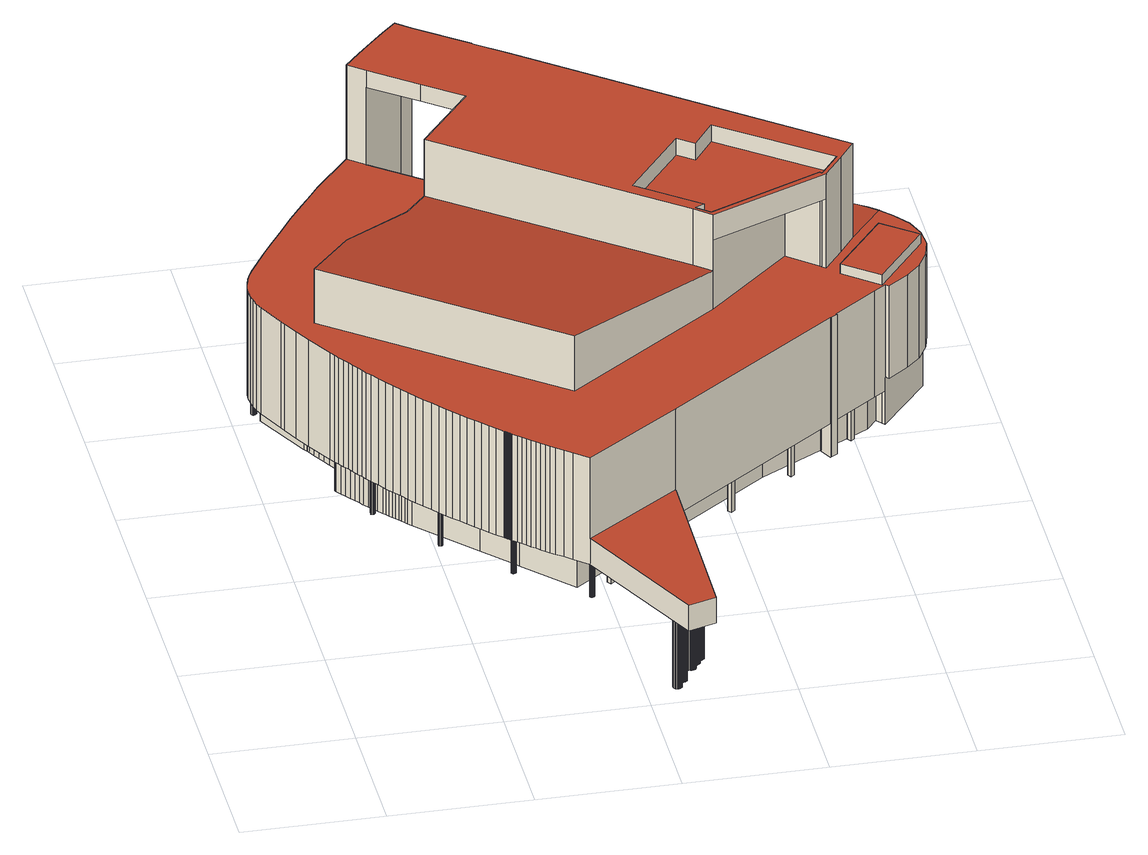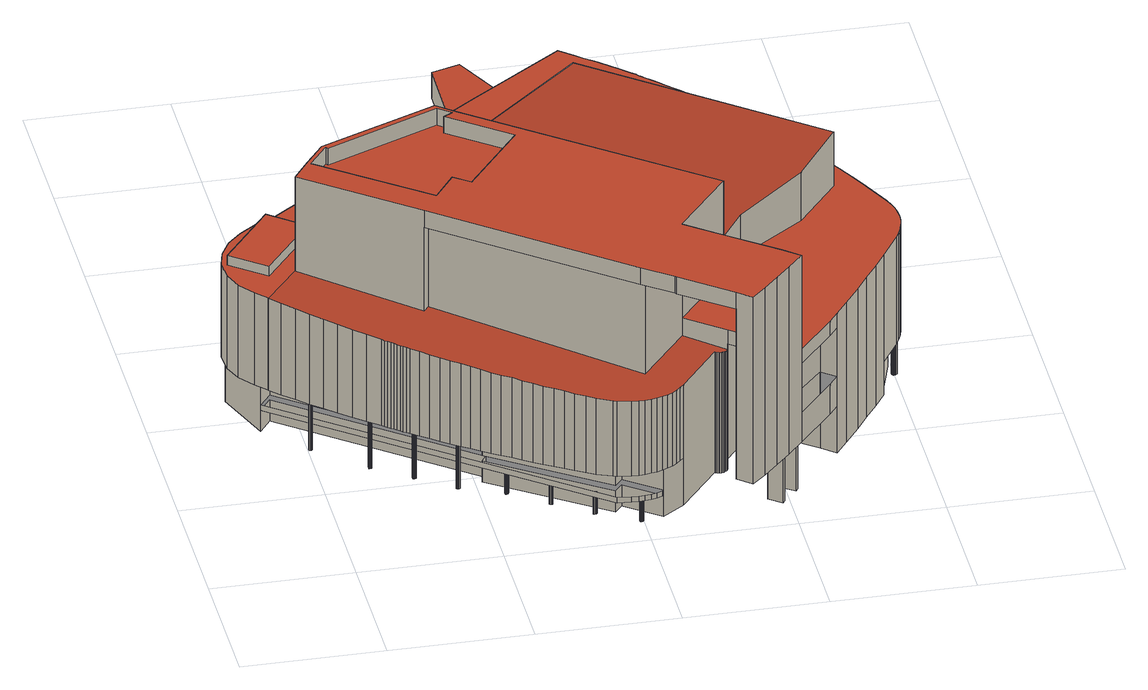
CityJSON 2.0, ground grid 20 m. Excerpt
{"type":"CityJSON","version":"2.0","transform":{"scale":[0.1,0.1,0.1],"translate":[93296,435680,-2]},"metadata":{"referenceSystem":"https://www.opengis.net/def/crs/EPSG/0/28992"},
"CityObjects":{
"building1":{"type":"Building","geometry":[{"type":"MultiSurface","lod":"2","boundaries":[[[0,1,2,3]],[[4,5,1,0]],[[6,7,5,4]],[[8,9,7,6]],[[10,11,9,8]],[[12,13,11,10]],[[14,15,13,12]],[[16,17,18,19]],[[19,18,20,21]],[[21,20,22,23]],[[23,22,24,25]],[[25,24,26,27]],[[27,26,28,29]],[[29,28,30,31]],[[31,30,32,33]],[[33,32,34,35]],[[36,37,35,34]],[[38,39,37,36]],[[40,41,39,38]],[[42,43,41,40]],[[44,45,43,42]],[[46,47,45,44]],[[48,49,47,46]],[[17,16,49,48]],[[50,51,52,53]],[[53,52,54,55]],[[55,54,56,57]],[[57,56,58,59]],[[59,58,60,61]],[[61,60,62,63]],[[63,62,64,65]],[[65,64,66,67]],[[68,69,67,66]],[[70,71,69,68]],[[72,73,71,70]],[[74,75,73,72]],[[76,77,75,74]],[[78,79,77,76]],[[80,81,79,78]],[[82,83,81,80]],[[51,50,83,82]],[[84,85,86,87]],[[87,86,88,89]],[[89,88,90,91]],[[91,90,92,93]],[[93,92,94,95]],[[95,94,96,97]],[[97,96,98,99]],[[100,101,99,98]],[[102,103,101,100]],[[104,105,103,102]],[[106,107,105,104]],[[108,109,107,106]],[[110,111,109,108]],[[112,113,111,110]],[[85,84,113,112]],[[114,115,116,117]],[[117,116,118,119]],[[119,118,120,121]],[[121,120,122,123]],[[123,122,124,125]],[[125,124,126,127]],[[127,126,128,129]],[[129,128,130,131]],[[131,130,132,133]],[[134,135,133,132]],[[136,137,135,134]],[[138,139,137,136]],[[140,141,139,138]],[[142,143,141,140]],[[144,145,143,142]],[[146,147,145,144]],[[115,114,147,146]],[[148,149,150,151]],[[151,150,152,153]],[[153,152,154,155]],[[155,154,156,157]],[[157,156,158,159]],[[160,161,162,163]],[[164,165,163,162]],[[166,167,165,164]],[[168,169,167,166]],[[170,171,169,168]],[[172,173,171,170]],[[174,175,173,172]],[[176,177,175,174]],[[149,148,177,176]],[[178,179,180,181]],[[181,180,182,183]],[[183,182,184,185]],[[185,184,186,187]],[[187,186,188,189]],[[189,188,190,191]],[[191,190,192,193]],[[193,192,194,195]],[[196,197,195,194]],[[198,199,197,196]],[[200,201,199,198]],[[202,203,201,200]],[[204,205,203,202]],[[206,207,205,204]],[[208,209,207,206]],[[179,178,209,208]],[[210,211,212,213]],[[213,212,214,215]],[[215,214,216,217]],[[217,216,218,219]],[[219,218,220,221]],[[221,220,222,223]],[[223,222,224,225]],[[225,224,226,227]],[[228,229,227,226]],[[230,231,229,228]],[[232,233,231,230]],[[234,235,233,232]],[[236,237,235,234]],[[238,239,237,236]],[[240,241,239,238]],[[211,210,241,240]],[[242,243,244,245]],[[245,244,246,247]],[[247,246,248,249]],[[249,248,250,251]],[[251,250,252,253]],[[253,252,254,255]],[[255,254,256,257]],[[257,256,258,259]],[[259,258,260,261]],[[261,260,262,263]],[[263,262,264,265]],[[266,267,265,264]],[[268,269,267,266]],[[270,271,269,268]],[[272,273,271,270]],[[274,275,276,277]],[[278,279,280,281,282,283]],[[284,285,286,287]],[[288,289,290,278,283]],[[291,292,293,294,295,296]],[[292,297,298,299,293]],[[300,301,302,303,304]],[[305,306,307,308,309]],[[310,304,303,311,312]],[[313,314,311,303]],[[315,316,317,318]],[[316,315,319,320]],[[320,319,321,322]],[[318,317,322,321]],[[323,324,325,326]],[[324,323,327,328]],[[328,327,329,330]],[[326,325,330,329]],[[15,14,331,332]],[[332,331,333,334]],[[334,333,335,336]],[[336,335,337,338]],[[338,337,339,340]],[[340,339,341,342]],[[342,341,343,344]],[[344,343,345,346]],[[3,2,346,345]],[[347,348,273,272]],[[349,350,348,347]],[[351,352,350,349]],[[243,242,352,351]],[[353,354,355,356]],[[354,353,357,358]],[[358,357,359,360]],[[360,359,361,362]],[[362,361,363,364]],[[364,363,365,366]],[[366,365,367,368]],[[368,367,369,370]],[[370,369,371,372]],[[372,371,373,374]],[[374,373,375,376]],[[376,375,377,378]],[[379,380,378,377]],[[381,382,380,379]],[[383,384,382,381]],[[385,386,384,383]],[[387,388,386,385]],[[389,390,388,387]],[[391,392,390,389]],[[393,394,392,391]],[[356,355,394,393]],[[395,396,397,398]],[[396,395,399,400]],[[400,399,401,402]],[[402,401,403,404]],[[405,406,407,408]],[[409,410,406,405]],[[411,412,410,409]],[[413,414,412,411]],[[415,416,414,413]],[[417,418,416,415]],[[419,420,418,417]],[[421,422,420,419]],[[423,424,422,421]],[[425,426,424,423]],[[427,428,426,425]],[[429,430,428,427]],[[431,432,430,429]],[[433,434,432,431]],[[435,436,434,433]],[[437,438,436,435]],[[439,440,438,437]],[[441,442,440,439]],[[443,444,445,446]],[[446,445,447,448]],[[448,447,449,450]],[[450,449,451,452]],[[452,451,453,454]],[[454,453,455,456]],[[456,455,457,458]],[[458,457,459,460]],[[460,459,461,462]],[[462,461,463,464]],[[464,463,465,466]],[[466,465,467,468]],[[468,467,469,470]],[[470,469,471,472]],[[472,471,473,474]],[[474,473,475,476]],[[476,475,477,478]],[[478,477,479,480]],[[481,482,480,479]],[[483,484,482,481]],[[485,486,484,483]],[[487,488,486,485]],[[489,490,488,487]],[[491,492,490,489]],[[493,494,492,491]],[[495,496,494,493]],[[497,498,496,495]],[[499,500,498,497]],[[501,502,500,499]],[[503,504,502,501]],[[505,506,504,503]],[[507,508,506,505]],[[509,510,508,507]],[[511,512,510,509]],[[513,514,512,511]],[[515,516,514,513]],[[517,518,516,515]],[[444,443,518,517]],[[519,520,521,522]],[[522,521,523,524]],[[524,523,525,526]],[[526,525,527,528]],[[528,527,529,530]],[[530,529,531,532]],[[532,531,533,534]],[[534,533,535,536]],[[536,535,537,538]],[[538,537,539,540]],[[540,539,541,542]],[[542,541,543,544]],[[544,543,545,546]],[[546,545,547,548]],[[548,547,549,550]],[[550,549,551,552]],[[552,551,553,554]],[[554,553,555,556]],[[556,555,557,558]],[[558,557,559,560]],[[561,562,560,559]],[[563,564,562,561]],[[565,566,564,563]],[[567,568,566,565]],[[569,570,568,567]],[[571,572,570,569]],[[573,574,572,571]],[[575,576,574,573]],[[577,578,576,575]],[[579,580,578,577]],[[581,582,580,579]],[[583,584,582,581]],[[585,586,584,583]],[[587,588,586,585]],[[589,590,588,587]],[[591,592,590,589]],[[593,594,592,591]],[[595,596,594,593]],[[597,598,596,595]],[[520,519,598,597]],[[599,600,601,602]],[[602,601,603,604]],[[604,603,605,606]],[[606,605,607,608]],[[608,607,609,610]],[[610,609,611,612]],[[612,611,613,614]],[[614,613,615,616]],[[616,615,617,618]],[[618,617,619,620]],[[620,619,621,622]],[[622,621,623,624]],[[624,623,625,626]],[[626,625,627,628]],[[628,627,629,630]],[[630,629,631,632]],[[632,631,633,634]],[[634,633,635,636]],[[636,635,637,638]],[[159,158,639,640]],[[640,639,161,160]],[[638,637,641,642]],[[642,641,643,644]],[[644,643,645,646]],[[646,645,647,648]],[[649,650,648,647]],[[651,652,650,649]],[[653,654,652,651]],[[655,656,654,653]],[[657,658,656,655]],[[659,660,658,657]],[[661,662,660,659]],[[663,664,662,661]],[[665,666,664,663]],[[667,668,666,665]],[[669,670,668,667]],[[671,672,670,669]],[[673,674,672,671]],[[675,676,674,673]],[[677,678,676,675]],[[679,680,678,677]],[[681,682,680,679]],[[683,684,682,681]],[[685,686,684,683]],[[687,688,686,685]],[[600,599,688,687]],[[689,690,691,692]],[[692,691,693,694]],[[694,693,695,696]],[[696,695,697,698]],[[698,697,699,700]],[[700,699,701,702]],[[702,701,703,704]],[[704,703,705,706]],[[706,705,707,708]],[[708,707,709,710]],[[710,709,711,712]],[[712,711,713,714]],[[714,713,715,716]],[[716,715,717,718]],[[718,717,719,720]],[[720,719,721,722]],[[722,721,723,724]],[[724,723,725,726]],[[726,725,727,728]],[[728,727,729,730]],[[730,729,731,732]],[[732,731,733,734]],[[734,733,735,736]],[[737,738,736,735]],[[739,740,738,737]],[[741,742,740,739]],[[743,744,742,741]],[[745,746,744,743]],[[747,748,746,745]],[[749,750,748,747]],[[751,752,750,749]],[[753,754,752,751]],[[755,756,754,753]],[[757,758,756,755]],[[759,760,758,757]],[[761,762,760,759]],[[763,764,762,761]],[[765,766,764,763]],[[767,768,766,765]],[[769,770,768,767]],[[771,772,770,769]],[[773,774,772,771]],[[775,776,774,773]],[[777,778,776,775]],[[690,689,778,777]],[[779,780,781,782]],[[780,779,783,784]],[[784,783,785,786]],[[786,785,787,788]],[[788,787,789,790]],[[790,789,791,792]],[[792,791,793,794]],[[794,793,795,796]],[[796,795,797,798]],[[798,797,799,800]],[[800,799,801,802]],[[802,801,803,804]],[[804,803,805,806]],[[806,805,807,808]],[[809,810,808,807]],[[810,809,811,812]],[[812,811,813,814]],[[814,813,815,816]],[[816,815,817,818]],[[818,817,819,820]],[[820,819,821,822]],[[822,821,823,824]],[[824,823,825,826]],[[826,825,827,828]],[[828,827,829,830]],[[830,829,831,832]],[[832,831,833,834]],[[834,833,835,836]],[[836,835,837,838]],[[838,837,839,840]],[[840,839,841,842]],[[842,841,843,844]],[[844,843,845,846]],[[846,845,847,848]],[[848,847,849,850]],[[850,849,851,852]],[[852,851,853,854]],[[854,853,855,856]],[[856,855,857,858]],[[858,857,859,860]],[[860,859,861,862]],[[862,861,863,864]],[[864,863,865,866]],[[866,865,867,868]],[[868,867,869,870]],[[870,869,290,289]],[[871,872,282,281]],[[873,874,280,279]],[[875,876,298,297]],[[877,878,876,875]],[[879,880,878,877]],[[881,882,880,879]],[[883,884,882,881]],[[885,886,884,883]],[[887,888,886,885]],[[889,890,888,887]],[[891,892,890,889]],[[893,894,892,891]],[[895,896,894,893]],[[897,898,896,895]],[[899,900,898,897]],[[901,902,900,899]],[[300,304,902,901]],[[903,904,302,301]],[[905,906,904,903]],[[907,908,906,905]],[[908,907,909,910]],[[910,909,911,912]],[[912,911,913,914]],[[914,913,915,916]],[[916,915,917,918]],[[918,917,919,920]],[[920,919,921,922]],[[922,921,923,924]],[[925,926,924,923]],[[925,927,928,929,930,926]],[[931,932,930,929]],[[933,934,928,927]],[[935,936,782,781]],[[937,938,939,940]],[[941,938,937,942,943,944]],[[943,942,945,946]],[[946,945,947,948]],[[947,949,950,951,948]],[[940,939,950,949]],[[952,953,281,280]],[[296,295,954,955]],[[291,296,956,957]],[[295,294,958,959]],[[957,956,960,961]],[[959,958,962,963]],[[961,960,964,965]],[[963,962,966,967]],[[968,969,965,964]],[[970,971,967,966]],[[969,968,874,873]],[[971,970,872,871]],[[314,313,972,973,974,975,976]],[[929,928,973,972]],[[975,974,977,978]],[[979,980,981,982]],[[983,984,985,986]],[[982,981,987,988]],[[986,985,989,990]],[[988,987,991,992]],[[990,989,993,994]],[[293,299,995,996]],[[996,995,997,998]],[[998,997,999,1000]],[[1000,999,1001,1002]],[[1002,1001,1003,1004]],[[955,954,1005,1006]],[[1004,1003,1007,1008]],[[1006,1005,980,979]],[[1008,1007,984,983]],[[992,991,953,952]],[[994,993,1009,1010]],[[1010,1009,1011,1012]],[[1012,1011,1013,1014]],[[1015,1016,1017,1018]],[[1019,1020,1016,1015]],[[1021,1022,1023,1024]],[[1025,1026,1022,1021]],[[1027,1028,1026,1025]],[[1029,305,1030,1031]],[[977,1032,1033,1034,978]],[[1035,1018,1017,1036,1037]],[[978,1034,1038,1039]],[[1039,1038,1040,1041]],[[1041,1040,1042,1043]],[[1043,1042,1036,1017]],[[934,933,1044,1045,1046,932,931]],[[934,931,1047,1048]],[[1049,1050,1045,1044]],[[1051,1052,1050,1049]],[[1053,1054,1052,1051]],[[932,1046,1055,1056]],[[1057,1058,1059,1060,1061,1062,1063]],[[1048,1047,1060,1059]],[[1058,1057,1064,1065]],[[1065,1064,1066,1067]],[[1067,1066,1033,1032]],[[1056,1055,1062,1061]],[[1068,1069,1070,289,288]],[[951,950,1070,1069]],[[1071,1072,1073,1028,1027]],[[1074,1075,1073,1072]],[[1076,1077,1075,1074]],[[1078,1079,1077,1076]],[[1080,1081,1079,1078]],[[1082,1083,1081,1080]],[[1084,1085,1083,1082]],[[1086,1087,1085,1084]],[[1088,1089,1087,1086]],[[1090,1091,1089,1088]],[[1092,1093,1091,1090]],[[1094,1095,1093,1092]],[[1096,1097,1095,1094]],[[1098,1099,1097,1096]],[[1100,1101,1099,1098]],[[1102,1103,1101,1100]],[[1104,1105,1103,1102]],[[1106,1107,1105,1104]],[[1108,1109,1107,1106]],[[1110,1111,1109,1108]],[[1112,1113,1111,1110]],[[1114,1115,1113,1112]],[[1116,1117,1115,1114]],[[1118,1119,1117,1116]],[[1120,1121,1119,1118]],[[1122,1123,1121,1120]],[[1124,1125,1123,1122]],[[1126,1127,1125,1124]],[[1128,1129,1127,1126]],[[1130,1131,1129,1128]],[[1132,1133,1131,1130]],[[1134,1135,1133,1132]],[[1136,1137,1135,1134]],[[1138,1139,1137,1136]],[[1140,1141,1139,1138]],[[1142,1143,1141,1140]],[[1144,1145,1143,1142]],[[1146,1147,1145,1144]],[[1148,1149,1147,1146]],[[1150,1151,1149,1148]],[[1152,1153,1151,1150]],[[1154,1155,1153,1152]],[[1156,1157,1155,1154]],[[1158,1159,1157,1156]],[[1160,1161,1159,1158]],[[1162,1163,1161,1160]],[[1164,1165,1163,1162]],[[1166,1167,1165,1164]],[[1168,1169,1167,1166]],[[1170,1171,1169,1168]],[[1172,1173,1171,1170]],[[1174,1175,1173,1172]],[[1176,1177,1175,1174]],[[1178,1179,1177,1176]],[[1180,1181,1179,1178]],[[1182,1183,1181,1180]],[[1184,1185,1183,1182]],[[1185,1184,1186,1187]],[[1187,1186,1188,1189]],[[1189,1188,1190,1191]],[[1191,1190,1192,1193]],[[1193,1192,1194,1195]],[[1053,936,935,1196,1054]],[[1195,1194,1196,935]],[[1197,1198,1199,1200]],[[1014,1013,1198,1197]],[[1201,1202,1203,1204]],[[1204,1203,1205,1206]],[[1200,1199,1207,1208]],[[1208,1207,1209,1210]],[[1210,1209,1211,1212]],[[1212,1211,1213,1214]],[[1214,1213,1215,1216]],[[1216,1215,1217,1218]],[[1218,1217,1219,1220]],[[1220,1219,1221,1222]],[[1222,1221,1223,1224]],[[1224,1223,1225,1226]],[[1226,1225,1202,1201]],[[1206,1205,1227,1228]],[[1228,1227,1229,1230]],[[1230,1229,1231,1232]],[[1232,1231,1233,1234]],[[1234,1233,1235,1236]],[[1236,1235,1237,1238]],[[1238,1237,1239,1240]],[[1240,1239,1241,1242]],[[1242,1241,1243,1244]],[[1244,1243,1245,1246]],[[1246,1245,1247,1248]],[[1248,1247,1249,1250]],[[1250,1249,1251,1252]],[[1252,1251,1253,1254]],[[1254,1253,1255,1256]],[[1256,1255,1257,1258]],[[1258,1257,1259,1260]],[[1260,1259,1261,1262]],[[1262,1261,1263,1264]],[[1264,1263,1265,1266]],[[1266,1265,1267,1268]],[[1268,1267,1269,1270]],[[1270,1269,1271,1272]],[[1272,1271,1273,1274]],[[1274,1273,1275,1276]],[[1277,1278,1276,1275]],[[1279,1280,1278,1277]],[[1281,1282,1280,1279]],[[1283,1284,1282,1281]],[[1068,288,1284,1283]],[[1285,1024,1023,941,944]],[[1071,1027,1024,1285]],[[1286,1063,1062,314,976]],[[1061,1060,972,313]],[[1286,976,1287,1288]],[[1288,1287,1289,1290]],[[1031,1030,1291,1292,1293]],[[1293,1292,1035,1037]],[[1029,1294,1295,306,305]],[[1296,1297,1295,1294]],[[1298,1299,307,306]],[[1300,1301,1299,1298]],[[1301,1300,1302,1303]],[[1303,1302,1304,1305]],[[1019,310,312,1289,1020]],[[312,1306,1297,1296,1290,1289]],[[1305,1304,1297,1306]],[[1307,1308,1309,1310]],[[1310,1309,285,284]],[[287,286,1311,1312]],[[1313,1314,1312,1311]],[[1315,1316,1314,1313]],[[1317,1318,1316,1315]],[[1319,1320,1318,1317]],[[1320,1319,1321,1322]],[[1308,1307,1322,1321]],[[309,308,1323,1324]],[[1325,1326,1291,1030]],[[1324,1323,1326,1325]],[[1327,1328,1329,1330]],[[1328,1327,1331,1332]],[[1332,1331,1333,1334]],[[1330,1329,1334,1333]],[[1312,1314,1316,1318,1320,1322,1307,1310,284,287]],[[1016,1020,1289,1287,976,975,978,1039,1041,1043,1017]],[[1211,1209,1207,1199,1198,1013,1011,1009,993,989,985,984,1007,1003,1001,999,997,995,299,298,876,878,880,882,884,886,888,890,892,894,896,898,900,902,304,310,1019,1015,1018,1035,1265,1263,1261,1259,1257,1255,1253,1251,1249,1247,1245,1243,1241,1239,1237,1235,1233,1231,1229,1227,1205,1203,1202,1225,1223,1221,1219,1217,1215,1213]],[[1027,1025,1021,1024]],[[404,403,1335,1336]],[[1336,1335,1337,1338]],[[1338,1337,1339,1340]],[[1340,1339,1341,1342]],[[1342,1341,1343,1344]],[[1344,1343,1345,1346]],[[1346,1345,1347,1348]],[[1348,1347,1349,1350]],[[1351,1352,1350,1349]],[[1353,1354,1352,1351]],[[1355,1356,1354,1353]],[[1357,1358,1356,1355]],[[1359,1360,1358,1357]],[[1361,1362,1360,1359]],[[1363,1364,1362,1361]],[[1365,1366,1364,1363]],[[398,397,1366,1365]],[[1367,1368,1369,1370]],[[1370,1369,1371,1372]],[[1372,1371,1373,1374]],[[1374,1373,1375,1376]],[[1376,1375,1377,1378]],[[1378,1377,1379,1380]],[[1380,1379,275,274]],[[945,942,937,940,949,947]],[[277,276,1381,1382]],[[1382,1381,1383,1384]],[[1384,1383,1385,1386]],[[1387,1388,1386,1385]],[[1389,1390,1388,1387]],[[1391,1392,1390,1389]],[[1393,1394,1392,1391]],[[1395,1396,1394,1393]],[[1397,1398,1396,1395]],[[1399,1400,1398,1397]],[[1401,1402,1400,1399]],[[1403,1404,1402,1401]],[[1368,1367,1404,1403]],[[1405,1406,1407,1408]],[[1409,1410,1406,1405]],[[1411,1412,1410,1409]],[[1412,1411,1413,1414]],[[1414,1413,1415,1416]],[[1416,1415,1417,1418]],[[1418,1417,1419,1420]],[[1420,1419,1421,1422]],[[1422,1421,1423,1424]],[[1424,1423,1425,1426]],[[1426,1425,1427,1428]],[[1428,1427,1429,1430]],[[1430,1429,1431,1432]],[[1432,1431,1433,1434]],[[1434,1433,1435,1436]],[[1437,1438,1436,1435]],[[1439,1440,1438,1437]],[[1441,1442,1440,1439]],[[1443,1444,1442,1441]],[[1445,1446,1444,1443]],[[1447,1448,1446,1445]],[[1449,1450,1448,1447]],[[1451,1452,1450,1449]],[[1408,1407,1452,1451]],[[1453,1454,1455,1456]],[[1456,1455,1457,1458]],[[1459,1460,1458,1457]],[[1454,1453,1460,1459]],[[1461,1462,1463,1464]],[[1464,1463,1465,1466]],[[1467,1468,1466,1465]],[[1462,1461,1468,1467]],[[1469,1470,1471,1472]],[[1472,1471,1473,1474]],[[1475,1476,1474,1473]],[[1470,1469,1476,1475]],[[1477,1478,1479,1480]],[[1480,1479,1481,1482]],[[1483,1484,1482,1481]],[[1478,1477,1484,1483]],[[1485,1486,1487,1488]],[[1488,1487,1489,1490]],[[1491,1492,1490,1489]],[[1486,1485,1492,1491]],[[442,441,1493,1494]],[[1494,1493,1495,1496]],[[1496,1495,1497,1498]],[[1498,1497,1499,1500]],[[1500,1499,1501,1502]],[[1502,1501,1503,1504]],[[1504,1503,1505,1506]],[[1506,1505,1507,1508]],[[1508,1507,1509,1510]],[[1510,1509,1511,1512]],[[1512,1511,1513,1514]],[[1514,1513,1515,1516]],[[1516,1515,1517,1518]],[[1518,1517,1519,1520]],[[1520,1519,1521,1522]],[[1522,1521,1523,1524]],[[1524,1523,1525,1526]],[[1526,1525,1527,1528]],[[1528,1527,1529,1530]],[[1530,1529,408,407]],[[1036,1042,1040,1038,1034,1033,1066,1064,1057,1063,1286,1288,1290,1296,1294,1029,1031,1293,1037],[1309,1308,1321,1319,1317,1315,1313,1311,286,285]],[[1076,1074,1072,1071,1285,944,943,946,948,951,1069,1068,1283,1281,1279,1277,1275,1273,1271,1269,1267,1265,1035,1292,1291,1326,1323,308,307,1299,1301,1303,1305,1306,312,311,314,1062,1055,1046,1045,1050,1052,1054,1196,1194,1192,1190,1188,1186,1184,1182,1180,1178,1176,1174,1172,1170,1168,1166,1164,1162,1160,1158,1156,1154,1152,1150,1148,1146,1144,1142,1140,1138,1136,1134,1132,1130,1128,1126,1124,1122,1120,1118,1116,1114,1112,1110,1108,1106,1104,1102,1100,1098,1096,1094,1092,1090,1088,1086,1084,1082,1080,1078],[1331,1327,1330,1333]],[[1297,1304,1302,1300,1298,306,1295]],[[1328,1332,1334,1329]],[[315,318,321,319]],[[323,326,329,327]],[[341,339,337,335,333,331,14,12,10,8,6,4,0,3,345,343]],[[32,30,28,26,24,22,20,18,17,48,46,44,42,40,38,36,34]],[[62,60,58,56,54,52,51,82,80,78,76,74,72,70,68,66,64]],[[98,96,94,92,90,88,86,85,112,110,108,106,104,102,100]],[[132,130,128,126,124,122,120,118,116,115,146,144,142,140,138,136,134]],[[162,161,639,158,156,154,152,150,149,176,174,172,170,168,166,164]],[[190,188,186,184,182,180,179,208,206,204,202,200,198,196,194,192]],[[222,220,218,216,214,212,211,240,238,236,234,232,230,228,226,224]],[[262,260,258,256,254,252,250,248,246,244,243,351,349,347,272,270,268,266,264]],[[375,373,371,369,367,365,363,361,359,357,353,356,393,391,389,387,385,383,381,379,377]],[[1349,1347,1345,1343,1341,1339,1337,1335,403,401,399,395,398,1365,1363,1361,1359,1357,1355,1353,1351]],[[1383,1381,276,275,1379,1377,1375,1373,1371,1369,1368,1403,1401,1399,1397,1395,1393,1391,1389,1387,1385]],[[1429,1427,1425,1423,1421,1419,1417,1415,1413,1411,1409,1405,1408,1451,1449,1447,1445,1443,1441,1439,1437,1435,1433,1431]],[[1455,1454,1459,1457]],[[1463,1462,1467,1465]],[[1471,1470,1475,1473]],[[1479,1478,1483,1481]],[[1487,1486,1491,1489]],[[1529,1527,1525,1523,1521,1519,1517,1515,1513,1511,1509,1507,1505,1503,1501,1499,1497,1495,1493,441,439,437,435,433,431,429,427,425,423,421,419,417,415,413,411,409,405,408]],[[475,473,471,469,467,465,463,461,459,457,455,453,451,449,447,445,444,517,515,513,511,509,507,505,503,501,499,497,495,493,491,489,487,485,483,481,479,477]],[[557,555,553,551,549,547,545,543,541,539,537,535,533,531,529,527,525,523,521,520,597,595,593,591,589,587,585,583,581,579,577,575,573,571,569,567,565,563,561,559]],[[645,643,641,637,635,633,631,629,627,625,623,621,619,617,615,613,611,609,607,605,603,601,600,687,685,683,681,679,677,675,673,671,669,667,665,663,661,659,657,655,653,651,649,647]],[[733,731,729,727,725,723,721,719,717,715,713,711,709,707,705,703,701,699,697,695,693,691,690,777,775,773,771,769,767,765,763,761,759,757,755,753,751,749,747,745,743,741,739,737,735]],[[869,867,865,863,861,859,857,855,853,851,849,847,845,843,841,839,837,835,833,831,829,827,825,823,821,819,817,815,813,811,809,807,805,803,801,799,797,795,793,791,789,787,785,783,779,782,936,1053,1051,1049,1044,933,927,925,923,921,919,917,915,913,911,909,907,905,903,301,300,901,899,897,895,893,891,889,887,885,883,881,879,877,875,297,292,291,957,961,965,969,873,279,278,290]]],"semantics":{"surfaces":[{"type":"WallSurface"},{"type":"RoofSurface"},{"type":"GroundSurface"}],"values":[0,0,0,0,0,0,0,0,0,0,0,0,0,0,0,0,0,0,0,0,0,0,0,0,0,0,0,0,0,0,0,0,0,0,0,0,0,0,0,0,0,0,0,0,0,0,0,0,0,0,0,0,0,0,0,0,0,0,0,0,0,0,0,0,0,0,0,0,0,0,0,0,0,0,0,0,0,0,0,0,0,0,0,0,0,0,0,0,0,0,0,0,0,0,0,0,0,0,0,0,0,0,0,0,0,0,0,0,0,0,0,0,0,0,0,0,0,0,0,0,0,0,0,0,0,0,0,0,0,0,0,0,0,0,0,0,0,0,0,0,0,0,0,0,0,0,0,0,0,0,0,0,0,0,0,0,0,0,0,0,0,0,0,0,0,0,0,0,0,0,0,0,0,0,0,0,0,0,0,0,0,0,0,0,0,0,0,0,0,0,0,0,0,0,0,0,0,0,0,0,0,0,0,0,0,0,0,0,0,0,0,0,0,0,0,0,0,0,0,0,0,0,0,0,0,0,0,0,0,0,0,0,0,0,0,0,0,0,0,0,0,0,0,0,0,0,0,0,0,0,0,0,0,0,0,0,0,0,0,0,0,0,0,0,0,0,0,0,0,0,0,0,0,0,0,0,0,0,0,0,0,0,0,0,0,0,0,0,0,0,0,0,0,0,0,0,0,0,0,0,0,0,0,0,0,0,0,0,0,0,0,0,0,0,0,0,0,0,0,0,0,0,0,0,0,0,0,0,0,0,0,0,0,0,0,0,0,0,0,0,0,0,0,0,0,0,0,0,0,0,0,0,0,0,0,0,0,0,0,0,0,0,0,0,0,0,0,0,0,0,0,0,0,0,0,0,0,0,0,0,0,0,0,0,0,0,0,0,0,0,0,0,0,0,0,0,0,0,0,0,0,0,0,0,0,0,0,0,0,0,0,0,0,0,0,0,0,0,0,0,0,0,0,0,0,0,0,0,0,0,0,0,0,0,0,0,0,0,0,0,0,0,0,0,0,0,0,0,0,0,0,0,0,0,0,0,0,0,0,0,0,0,0,0,0,0,0,0,0,0,0,0,0,0,0,0,0,0,0,0,0,0,0,0,0,0,0,0,0,0,0,0,0,0,0,0,0,0,0,0,0,0,0,0,0,0,0,0,0,0,0,0,0,0,0,0,0,0,0,0,0,0,0,0,0,0,0,0,0,0,0,0,0,0,0,0,0,0,0,0,0,0,0,0,0,0,0,0,0,0,0,0,0,0,0,0,0,0,0,0,0,0,0,0,0,0,0,0,0,0,0,0,0,0,0,0,0,0,0,0,0,0,0,0,0,0,0,0,0,0,0,0,0,0,0,0,0,0,0,0,0,0,0,0,0,0,0,0,0,0,0,0,0,0,0,0,0,0,0,0,0,0,0,0,0,0,0,0,0,0,0,0,0,0,0,0,0,0,0,0,0,0,0,0,0,0,0,0,0,0,0,0,0,0,0,0,0,0,0,0,0,0,0,0,1,1,1,1,0,0,0,0,0,0,0,0,0,0,0,0,0,0,0,0,0,0,0,0,0,0,0,0,2,0,0,0,0,0,0,0,0,0,0,0,0,0,0,0,0,0,0,0,0,0,0,0,0,0,0,0,0,0,0,0,0,0,0,0,0,0,0,0,0,0,0,0,0,0,0,0,0,0,0,0,0,0,0,0,0,0,0,0,0,0,0,0,0,0,0,0,0,0,0,0,0,0,0,0,0,0,1,1,1,1,2,2,2,2,2,2,2,2,2,2,2,2,2,2,2,2,2,2,2,2,2,2,2,2,2,2]}}]}
},
"vertices":[
[815,770,54],[815,770,128],[815,769,128],[815,769,54],[814,770,54],[814,770,128],[813,770,54],[813,770,128],[812,770,54],[812,770,128],[811,770,54],[811,770,128],[811,769,54],[811,769,128],[811,768,54],[811,768,128],[474,1002,87],[474,1002,54],[474,1001,54],[474,1001,87],[475,1001,54],[475,1001,87],[475,1000,54],[475,1000,87],[476,1000,54],[476,1000,87],[477,1000,54],[477,1000,87],[478,1000,54],[478,1000,87],[478,1001,54],[478,1001,87],[479,1001,54],[479,1001,87],[479,1002,54],[479,1002,87],[479,1003,54],[479,1003,87],[478,1003,54],[478,1003,87],[478,1004,54],[478,1004,87],[477,1004,54],[477,1004,87],[476,1004,54],[476,1004,87],[475,1004,54],[475,1004,87],[474,1003,54],[474,1003,87],[417,1033,87],[417,1033,54],[417,1032,54],[417,1032,87],[418,1031,54],[418,1031,87],[419,1031,54],[419,1031,87],[419,1030,54],[419,1030,87],[420,1030,54],[420,1030,87],[421,1031,54],[421,1031,87],[422,1032,54],[422,1032,87],[422,1033,54],[422,1033,87],[422,1034,54],[422,1034,87],[421,1034,54],[421,1034,87],[421,1035,54],[421,1035,87],[420,1035,54],[420,1035,87],[419,1035,54],[419,1035,87],[418,1035,54],[418,1035,87],[418,1034,54],[418,1034,87],[417,1034,54],[417,1034,87],[743,829,128],[743,829,54],[743,828,54],[743,828,128],[744,827,54],[744,827,128],[745,827,54],[745,827,128],[746,827,54],[746,827,128],[747,827,54],[747,827,128],[747,828,54],[747,828,128],[747,829,54],[747,829,128],[747,830,54],[747,830,128],[747,831,54],[747,831,128],[746,831,54],[746,831,128],[745,831,54],[745,831,128],[744,831,54],[744,831,128],[743,831,54],[743,831,128],[743,830,54],[743,830,128],[639,903,128],[639,903,54],[639,902,54],[639,902,128],[639,901,54],[639,901,128],[640,901,54],[640,901,128],[641,901,54],[641,901,128],[642,901,54],[642,901,128],[643,901,54],[643,901,128],[643,902,54],[643,902,128],[644,902,54],[644,902,128],[644,903,54],[644,903,128],[643,903,54],[643,903,128],[643,904,54],[643,904,128],[643,905,54],[643,905,128],[642,905,54],[642,905,128],[641,905,54],[641,905,128],[640,905,54],[640,905,128],[639,904,54],[639,904,128],[691,866,128],[691,866,54],[691,865,54],[691,865,128],[691,864,54],[691,864,128],[692,864,54],[692,864,128],[693,864,54],[693,864,128],[694,864,54],[694,864,128],[695,865,128],[695,865,54],[695,866,54],[695,866,128],[695,867,54],[695,867,128],[695,868,54],[695,868,128],[694,868,54],[694,868,128],[693,868,54],[693,868,128],[692,868,54],[692,868,128],[691,868,54],[691,868,128],[691,867,54],[691,867,128],[526,966,87],[526,966,54],[526,965,54],[526,965,87],[527,964,54],[527,964,87],[528,963,54],[528,963,87],[529,963,54],[529,963,87],[530,963,54],[530,963,87],[530,964,54],[530,964,87],[531,965,54],[531,965,87],[531,966,54],[531,966,87],[531,967,54],[531,967,87],[530,967,54],[530,967,87],[530,968,54],[530,968,87],[529,968,54],[529,968,87],[528,968,54],[528,968,87],[527,968,54],[527,968,87],[527,967,54],[527,967,87],[578,929,87],[578,929,54],[579,928,54],[579,928,87],[579,927,54],[579,927,87],[580,927,54],[580,927,87],[581,927,54],[581,927,87],[582,927,54],[582,927,87],[583,927,54],[583,927,87],[583,928,54],[583,928,87],[583,929,54],[583,929,87],[583,930,54],[583,930,87],[583,931,54],[583,931,87],[582,931,54],[582,931,87],[581,931,54],[581,931,87],[580,931,54],[580,931,87],[579,931,54],[579,931,87],[579,930,54],[579,930,87],[189,368,106],[189,368,54],[189,367,54],[189,367,106],[189,366,54],[189,366,106],[190,366,54],[190,366,106],[190,365,54],[190,365,106],[191,365,54],[191,365,106],[192,365,54],[192,365,106],[193,365,54],[193,365,106],[193,366,54],[193,366,106],[194,366,54],[194,366,106],[194,367,54],[194,367,106],[194,368,54],[194,368,106],[194,369,54],[194,369,106],[193,370,54],[193,370,106],[192,371,54],[192,371,106],[191,371,54],[191,371,106],[121,461,106],[121,461,54],[122,462,54],[122,462,106],[899,627,54],[868,710,54],[868,710,87],[868,710,95],[868,710,128],[899,627,128],[755,607,393],[755,607,419],[758,604,419],[758,604,393],[831,543,128],[831,543,106],[831,543,54],[389,1028,54],[357,1006,54],[357,1006,128],[389,1028,128],[389,1028,95],[389,1028,87],[300,934,54],[300,934,242],[357,1006,242],[282,930,54],[282,929,54],[282,929,250],[282,930,250],[282,930,241],[595,530,380],[595,530,332],[595,530,272],[715,641,272],[715,641,380],[335,889,245],[282,930,272],[335,889,272],[219,979,250],[219,979,272],[224,1023,54],[224,1023,127],[227,1027,127],[227,1027,54],[242,1011,54],[242,1011,127],[245,1014,54],[245,1014,127],[201,997,54],[201,997,127],[204,1002,127],[204,1002,54],[219,985,54],[219,985,127],[222,989,54],[222,989,127],[811,767,54],[811,767,128],[811,766,54],[811,766,128],[812,766,54],[812,766,128],[813,766,54],[813,766,128],[814,766,54],[814,766,128],[815,766,54],[815,766,128],[815,767,54],[815,767,128],[815,768,54],[815,768,128],[190,370,54],[190,370,106],[189,370,54],[189,370,106],[189,369,54],[189,369,106],[269,280,54],[269,280,106],[270,280,106],[270,280,54],[270,279,54],[270,279,106],[270,278,54],[270,278,106],[271,278,54],[271,278,106],[271,277,54],[271,277,106],[272,277,54],[272,277,106],[273,277,54],[273,277,106],[274,277,54],[274,277,106],[274,278,54],[274,278,106],[275,278,54],[275,278,106],[275,279,54],[275,279,106],[275,280,54],[275,280,106],[275,281,54],[275,281,106],[274,282,54],[274,282,106],[273,282,54],[273,282,106],[273,283,54],[273,283,106],[272,283,54],[272,283,106],[271,282,54],[271,282,106],[270,282,54],[270,282,106],[270,281,54],[270,281,106],[359,200,54],[359,200,106],[359,201,106],[359,201,54],[359,199,54],[359,199,106],[360,199,54],[360,199,106],[360,198,54],[360,198,106],[477,82,1],[477,82,106],[478,81,106],[478,81,1],[477,83,1],[477,83,106],[477,84,1],[477,84,106],[476,85,1],[476,85,106],[475,86,1],[475,86,106],[474,86,1],[474,86,106],[473,87,1],[473,87,106],[472,87,1],[472,87,106],[471,87,1],[471,87,106],[470,87,1],[470,87,106],[469,86,1],[469,86,106],[468,86,1],[468,86,106],[467,85,1],[467,85,106],[467,84,1],[467,84,106],[466,84,1],[466,84,106],[466,83,1],[466,83,106],[466,82,1],[466,82,106],[465,81,1],[465,81,106],[438,39,106],[438,39,1],[438,38,1],[438,38,106],[438,37,1],[438,37,106],[438,36,1],[438,36,106],[439,35,1],[439,35,106],[440,34,1],[440,34,106],[441,33,1],[441,33,106],[442,33,1],[442,33,106],[443,33,1],[443,33,106],[444,33,1],[444,33,106],[445,33,1],[445,33,106],[446,33,1],[446,33,106],[447,33,1],[447,33,106],[448,34,1],[448,34,106],[449,35,1],[449,35,106],[449,36,1],[449,36,106],[450,37,1],[450,37,106],[450,38,1],[450,38,106],[450,39,1],[450,39,106],[450,40,1],[450,40,106],[450,41,1],[450,41,106],[449,41,1],[449,41,106],[449,42,1],[449,42,106],[448,43,1],[448,43,106],[447,44,1],[447,44,106],[446,44,1],[446,44,106],[446,45,1],[446,45,106],[445,45,1],[445,45,106],[444,45,1],[444,45,106],[443,45,1],[443,45,106],[442,44,1],[442,44,106],[441,44,1],[441,44,106],[440,44,1],[440,44,106],[440,43,1],[440,43,106],[439,43,1],[439,43,106],[439,42,1],[439,42,106],[438,41,1],[438,41,106],[438,40,1],[438,40,106],[481,103,106],[481,103,1],[481,102,1],[481,102,106],[482,101,1],[482,101,106],[482,100,1],[482,100,106],[483,99,1],[483,99,106],[484,98,1],[484,98,106],[485,97,1],[485,97,106],[486,97,1],[486,97,106],[487,97,1],[487,97,106],[488,97,1],[488,97,106],[489,97,1],[489,97,106],[490,97,1],[490,97,106],[490,98,1],[490,98,106],[491,98,1],[491,98,106],[491,99,1],[491,99,106],[492,99,1],[492,99,106],[492,100,1],[492,100,106],[493,100,1],[493,100,106],[493,101,1],[493,101,106],[493,102,1],[493,102,106],[493,103,1],[493,103,106],[493,104,1],[493,104,106],[493,105,1],[493,105,106],[493,106,1],[493,106,106],[492,106,1],[492,106,106],[492,107,1],[492,107,106],[491,107,1],[491,107,106],[491,108,1],[491,108,106],[490,108,1],[490,108,106],[490,109,1],[490,109,106],[489,109,1],[489,109,106],[488,109,1],[488,109,106],[487,109,1],[487,109,106],[486,109,1],[486,109,106],[485,109,1],[485,109,106],[484,108,1],[484,108,106],[483,107,1],[483,107,106],[482,106,1],[482,106,106],[482,105,1],[482,105,106],[481,104,1],[481,104,106],[447,54,106],[447,54,1],[447,53,1],[447,53,106],[448,52,1],[448,52,106],[448,51,1],[448,51,106],[448,50,1],[448,50,106],[449,50,1],[449,50,106],[449,49,1],[449,49,106],[450,49,1],[450,49,106],[450,48,1],[450,48,106],[451,48,1],[451,48,106],[452,48,1],[452,48,106],[453,47,1],[453,47,106],[454,47,1],[454,47,106],[455,48,1],[455,48,106],[456,48,1],[456,48,106],[457,48,1],[457,48,106],[457,49,1],[457,49,106],[458,49,1],[458,49,106],[458,50,1],[458,50,106],[459,50,1],[459,50,106],[695,864,54],[695,864,128],[459,51,1],[459,51,106],[459,52,1],[459,52,106],[460,53,1],[460,53,106],[460,54,1],[460,54,106],[459,55,1],[459,55,106],[459,56,1],[459,56,106],[459,57,1],[459,57,106],[458,58,1],[458,58,106],[457,58,1],[457,58,106],[457,59,1],[457,59,106],[456,59,1],[456,59,106],[455,59,1],[455,59,106],[455,60,1],[455,60,106],[454,60,1],[454,60,106],[453,60,1],[453,60,106],[452,60,1],[452,60,106],[452,59,1],[452,59,106],[451,59,1],[451,59,106],[450,59,1],[450,59,106],[450,58,1],[450,58,106],[449,58,1],[449,58,106],[448,57,1],[448,57,106],[448,56,1],[448,56,106],[448,55,1],[448,55,106],[473,93,106],[473,93,1],[473,92,1],[473,92,106],[473,91,1],[473,91,106],[474,91,1],[474,91,106],[474,90,1],[474,90,106],[474,89,1],[474,89,106],[475,89,1],[475,89,106],[475,88,1],[475,88,106],[476,88,1],[476,88,106],[476,87,1],[476,87,106],[477,87,1],[477,87,106],[478,87,1],[478,87,106],[479,86,1],[479,86,106],[480,86,1],[480,86,106],[480,87,1],[480,87,106],[481,87,1],[481,87,106],[482,87,1],[482,87,106],[483,88,1],[483,88,106],[484,88,1],[484,88,106],[484,89,1],[484,89,106],[485,90,1],[485,90,106],[485,91,1],[485,91,106],[485,92,1],[485,92,106],[486,93,1],[486,93,106],[485,93,1],[485,93,106],[485,94,1],[485,94,106],[485,95,1],[485,95,106],[485,96,1],[485,96,106],[484,96,1],[484,96,106],[484,97,1],[484,97,106],[483,97,1],[483,97,106],[483,98,1],[483,98,106],[482,98,1],[482,98,106],[481,98,1],[481,98,106],[481,99,1],[481,99,106],[480,99,1],[480,99,106],[479,99,1],[479,99,106],[478,99,1],[478,99,106],[478,98,1],[478,98,106],[477,98,1],[477,98,106],[476,98,1],[476,98,106],[475,97,1],[475,97,106],[474,96,1],[474,96,106],[474,95,1],[474,95,106],[473,94,1],[473,94,106],[21,721,54],[21,721,106],[43,789,106],[43,789,54],[63,639,54],[63,639,106],[66,635,54],[66,635,106],[67,635,54],[67,635,106],[69,631,54],[69,631,106],[73,622,54],[73,622,106],[78,613,54],[78,613,106],[83,604,54],[83,604,106],[88,595,54],[88,595,106],[93,586,54],[93,586,106],[98,577,54],[98,577,106],[103,569,54],[103,569,106],[109,560,54],[109,560,106],[114,551,54],[114,551,106],[82,530,54],[82,530,106],[83,528,54],[83,528,106],[88,520,54],[88,520,106],[93,514,54],[93,514,106],[98,507,54],[98,507,106],[103,500,54],[103,500,106],[108,494,54],[108,494,106],[112,487,54],[112,487,106],[117,481,54],[117,481,106],[122,474,54],[122,474,106],[127,468,54],[127,468,106],[133,461,54],[133,461,106],[136,457,54],[136,457,106],[139,453,54],[139,453,106],[143,449,54],[143,449,106],[146,445,54],[146,445,106],[150,441,54],[150,441,106],[153,437,54],[153,437,106],[157,433,54],[157,433,106],[160,428,54],[160,428,106],[164,424,54],[164,424,106],[239,342,54],[239,342,106],[278,301,54],[278,301,106],[283,295,54],[283,295,106],[347,226,54],[347,226,106],[644,446,54],[644,446,106],[733,496,54],[733,496,106],[745,502,54],[745,502,106],[806,537,54],[806,537,106],[820,555,54],[820,555,106],[827,548,54],[827,548,106],[851,687,95],[851,687,128],[851,687,54],[851,687,87],[299,935,54],[299,935,242],[298,935,54],[298,935,242],[297,936,54],[297,936,242],[295,936,54],[295,936,242],[294,937,54],[294,937,242],[292,937,54],[292,937,242],[291,937,54],[291,937,242],[290,936,54],[290,936,242],[288,936,54],[288,936,242],[287,935,54],[287,935,241],[286,934,54],[286,934,241],[285,934,54],[285,934,241],[284,933,54],[284,933,241],[283,932,54],[283,932,241],[281,928,54],[281,928,250],[281,926,54],[281,926,250],[281,925,54],[281,925,250],[281,924,54],[281,924,250],[281,922,54],[281,922,250],[281,921,54],[281,921,250],[282,920,54],[282,920,250],[282,918,54],[282,918,250],[283,917,54],[283,917,250],[284,916,54],[284,916,250],[285,915,54],[285,915,250],[229,843,54],[229,843,250],[151,903,54],[151,903,127],[151,903,173],[151,903,250],[131,919,173],[131,919,250],[131,919,54],[131,919,127],[41,790,106],[41,790,54],[733,495,54],[733,495,106],[743,501,106],[743,501,54],[743,478,106],[743,477,54],[743,477,272],[743,478,272],[744,478,54],[744,478,272],[753,483,54],[753,483,272],[752,485,54],[752,485,106],[752,485,272],[453,1034,87],[453,1034,95],[391,1030,95],[391,1030,87],[438,991,87],[438,991,54],[438,991,128],[438,991,95],[449,1004,87],[449,1004,54],[449,1004,128],[449,1004,95],[607,894,87],[607,894,54],[607,894,128],[607,894,95],[600,884,87],[600,884,54],[600,884,128],[600,884,95],[219,979,173],[219,979,127],[280,1048,127],[280,1048,393],[219,979,393],[300,1071,127],[300,1071,393],[407,1035,87],[407,1035,95],[416,1036,95],[416,1036,87],[407,1035,128],[407,1035,243],[416,1036,243],[416,1036,128],[424,1037,95],[424,1037,87],[424,1037,244],[424,1037,128],[434,1036,95],[434,1036,87],[434,1036,244],[434,1036,128],[363,1012,242],[363,1012,128],[369,1018,242],[369,1018,128],[376,1023,242],[376,1023,128],[383,1027,242],[383,1027,128],[391,1030,243],[391,1030,128],[399,1033,95],[399,1033,87],[399,1033,243],[399,1033,128],[453,1034,245],[453,1034,128],[458,1031,245],[458,1031,128],[479,1023,247],[479,1023,128],[655,775,262],[655,775,393],[663,786,393],[663,786,262],[403,974,245],[403,974,393],[492,19,146],[492,19,106],[495,295,106],[495,295,146],[452,7,146],[452,7,106],[359,198,146],[359,198,106],[595,530,419],[763,600,380],[763,600,419],[280,1088,127],[280,1088,419],[300,1071,419],[813,668,272],[663,786,419],[813,668,419],[369,1018,419],[369,1018,393],[371,1016,419],[371,1016,393],[411,985,419],[411,985,393],[114,896,54],[114,896,272],[131,919,272],[144,937,173],[144,937,127],[92,866,54],[92,866,272],[75,840,54],[75,840,272],[57,814,54],[57,814,272],[144,937,272],[144,937,250],[218,1023,419],[218,1023,127],[196,998,127],[196,998,173],[196,998,250],[196,998,272],[196,998,419],[239,1046,419],[239,1046,127],[260,1068,419],[260,1068,127],[831,543,272],[814,531,272],[814,531,106],[359,198,272],[339,215,272],[339,215,106],[329,224,272],[329,224,106],[319,232,272],[319,232,106],[313,237,272],[313,237,106],[308,242,272],[308,242,106],[302,247,272],[302,247,106],[297,252,272],[297,252,106],[291,257,272],[291,257,106],[286,262,272],[286,262,106],[281,267,272],[281,267,106],[276,272,272],[276,272,106],[270,277,272],[270,277,106],[269,278,272],[269,278,106],[268,279,272],[268,279,106],[267,281,272],[267,281,106],[266,282,272],[266,282,106],[265,283,272],[265,283,106],[264,284,272],[264,284,106],[263,285,272],[263,285,106],[262,286,272],[262,286,106],[261,287,272],[261,287,106],[252,296,272],[252,296,106],[244,304,272],[244,304,106],[236,313,272],[236,313,106],[228,321,272],[228,321,106],[220,330,272],[220,330,106],[212,339,272],[212,339,106],[204,348,272],[204,348,106],[197,356,272],[197,356,106],[189,365,272],[189,365,106],[181,376,272],[181,376,106],[172,386,272],[172,386,106],[164,396,272],[164,396,106],[156,407,272],[156,407,106],[148,418,272],[148,418,106],[140,428,272],[140,428,106],[132,439,272],[132,439,106],[125,450,272],[125,450,106],[117,461,272],[117,461,106],[112,468,272],[112,468,106],[108,475,272],[108,475,106],[103,482,272],[103,482,106],[98,490,272],[98,490,106],[94,497,272],[94,497,106],[89,504,272],[89,504,106],[84,512,272],[84,512,106],[80,519,272],[80,519,106],[75,526,272],[75,526,106],[54,564,272],[54,564,106],[42,587,272],[42,587,106],[31,609,272],[31,609,106],[28,616,272],[28,616,106],[9,656,272],[9,656,106],[5,666,272],[5,666,106],[2,676,272],[2,676,106],[1,686,272],[1,686,106],[0,697,272],[0,697,106],[1,708,272],[1,708,106],[3,718,272],[3,718,106],[6,729,272],[6,729,106],[10,739,272],[10,739,106],[15,748,272],[15,748,106],[41,790,272],[492,1015,128],[492,1015,247],[505,1008,248],[505,1008,128],[641,917,128],[641,917,257],[653,908,257],[653,908,128],[665,899,258],[665,899,128],[517,1000,249],[517,1000,128],[530,992,250],[530,992,128],[543,984,250],[543,984,128],[555,976,251],[555,976,128],[568,968,252],[568,968,128],[580,959,253],[580,959,128],[593,951,253],[593,951,128],[605,943,254],[605,943,128],[617,934,255],[617,934,128],[629,925,256],[629,925,128],[677,890,259],[677,890,128],[689,881,260],[689,881,128],[700,872,260],[700,872,128],[704,869,261],[704,869,128],[708,866,261],[708,866,128],[711,863,261],[711,863,128],[715,860,261],[715,860,128],[718,857,262],[718,857,128],[722,854,262],[722,854,128],[726,851,262],[726,851,128],[729,848,262],[729,848,128],[733,845,263],[733,845,128],[750,831,264],[750,831,128],[766,817,265],[766,817,128],[783,802,266],[783,802,128],[799,787,267],[799,787,128],[815,773,268],[815,773,128],[831,757,269],[831,757,128],[847,742,271],[847,742,128],[861,728,272],[861,728,128],[862,727,272],[862,727,128],[877,711,272],[877,711,128],[894,688,272],[894,688,128],[904,662,272],[904,662,128],[906,633,272],[906,633,128],[899,606,272],[899,606,128],[885,581,272],[885,581,128],[865,561,272],[865,561,128],[835,539,272],[835,539,128],[495,295,272],[219,979,419],[282,930,393],[282,930,419],[335,889,393],[335,889,419],[763,600,272],[790,636,272],[790,636,419],[572,550,419],[572,550,332],[259,794,419],[259,794,331],[373,367,358],[373,367,272],[70,605,356],[70,605,272],[130,682,347],[130,682,272],[227,752,336],[227,752,272],[259,794,272],[576,553,393],[576,553,419],[594,538,419],[594,538,393],[785,640,419],[785,640,393],[639,752,419],[639,752,393],[609,711,419],[609,711,393],[586,728,419],[586,728,393],[506,625,419],[506,625,393],[589,560,419],[589,560,393],[755,607,272],[755,607,380],[758,604,380],[758,604,272],[778,583,272],[778,583,287],[849,673,287],[849,673,272],[827,544,272],[827,544,287],[898,635,272],[898,635,287],[361,198,54],[361,198,106],[362,197,54],[362,197,106],[362,198,54],[362,198,106],[363,198,54],[363,198,106],[364,198,54],[364,198,106],[364,199,54],[364,199,106],[364,200,54],[364,200,106],[365,200,54],[365,200,106],[364,201,54],[364,201,106],[364,202,54],[364,202,106],[363,203,54],[363,203,106],[362,203,54],[362,203,106],[361,203,54],[361,203,106],[360,203,54],[360,203,106],[360,202,54],[360,202,106],[359,202,54],[359,202,106],[117,464,106],[117,464,54],[117,463,54],[117,463,106],[117,462,54],[117,462,106],[118,462,54],[118,462,106],[118,461,54],[118,461,106],[119,461,54],[119,461,106],[120,461,54],[120,461,106],[122,463,54],[122,463,106],[123,463,54],[123,463,106],[123,464,54],[123,464,106],[122,465,54],[122,465,106],[122,466,54],[122,466,106],[121,466,54],[121,466,106],[121,467,54],[121,467,106],[120,467,54],[120,467,106],[119,467,54],[119,467,106],[118,466,54],[118,466,106],[117,466,54],[117,466,106],[117,465,54],[117,465,106],[13,742,54],[13,742,106],[14,743,106],[14,743,54],[13,741,54],[13,741,106],[13,740,54],[13,740,106],[13,739,54],[13,739,106],[14,738,54],[14,738,106],[15,737,54],[15,737,106],[16,737,54],[16,737,106],[17,737,54],[17,737,106],[18,737,54],[18,737,106],[18,738,54],[18,738,106],[19,738,54],[19,738,106],[19,739,54],[19,739,106],[20,739,54],[20,739,106],[20,740,54],[20,740,106],[20,741,54],[20,741,106],[20,742,54],[20,742,106],[19,742,54],[19,742,106],[19,743,54],[19,743,106],[18,743,54],[18,743,106],[18,744,54],[18,744,106],[17,744,54],[17,744,106],[16,744,54],[16,744,106],[15,744,54],[15,744,106],[389,231,106],[389,231,54],[393,226,54],[393,226,106],[398,230,54],[398,230,106],[394,235,54],[394,235,106],[486,302,106],[486,302,54],[489,298,54],[489,298,106],[494,301,54],[494,301,106],[490,306,54],[490,306,106],[678,445,106],[678,445,54],[682,440,54],[682,440,106],[687,444,54],[687,444,106],[683,449,54],[683,449,106],[582,373,106],[582,373,54],[586,368,54],[586,368,106],[591,373,54],[591,373,106],[587,377,54],[587,377,106],[774,517,106],[774,517,54],[778,512,54],[778,512,106],[783,516,54],[783,516,106],[780,521,54],[780,521,106],[465,80,1],[465,80,106],[466,80,1],[466,80,106],[466,79,1],[466,79,106],[466,78,1],[466,78,106],[467,77,1],[467,77,106],[467,76,1],[467,76,106],[468,76,1],[468,76,106],[469,75,1],[469,75,106],[470,75,1],[470,75,106],[471,75,1],[471,75,106],[472,75,1],[472,75,106],[473,75,1],[473,75,106],[474,75,1],[474,75,106],[475,76,1],[475,76,106],[476,76,1],[476,76,106],[476,77,1],[476,77,106],[477,78,1],[477,78,106],[477,79,1],[477,79,106],[478,80,1],[478,80,106]
]}
